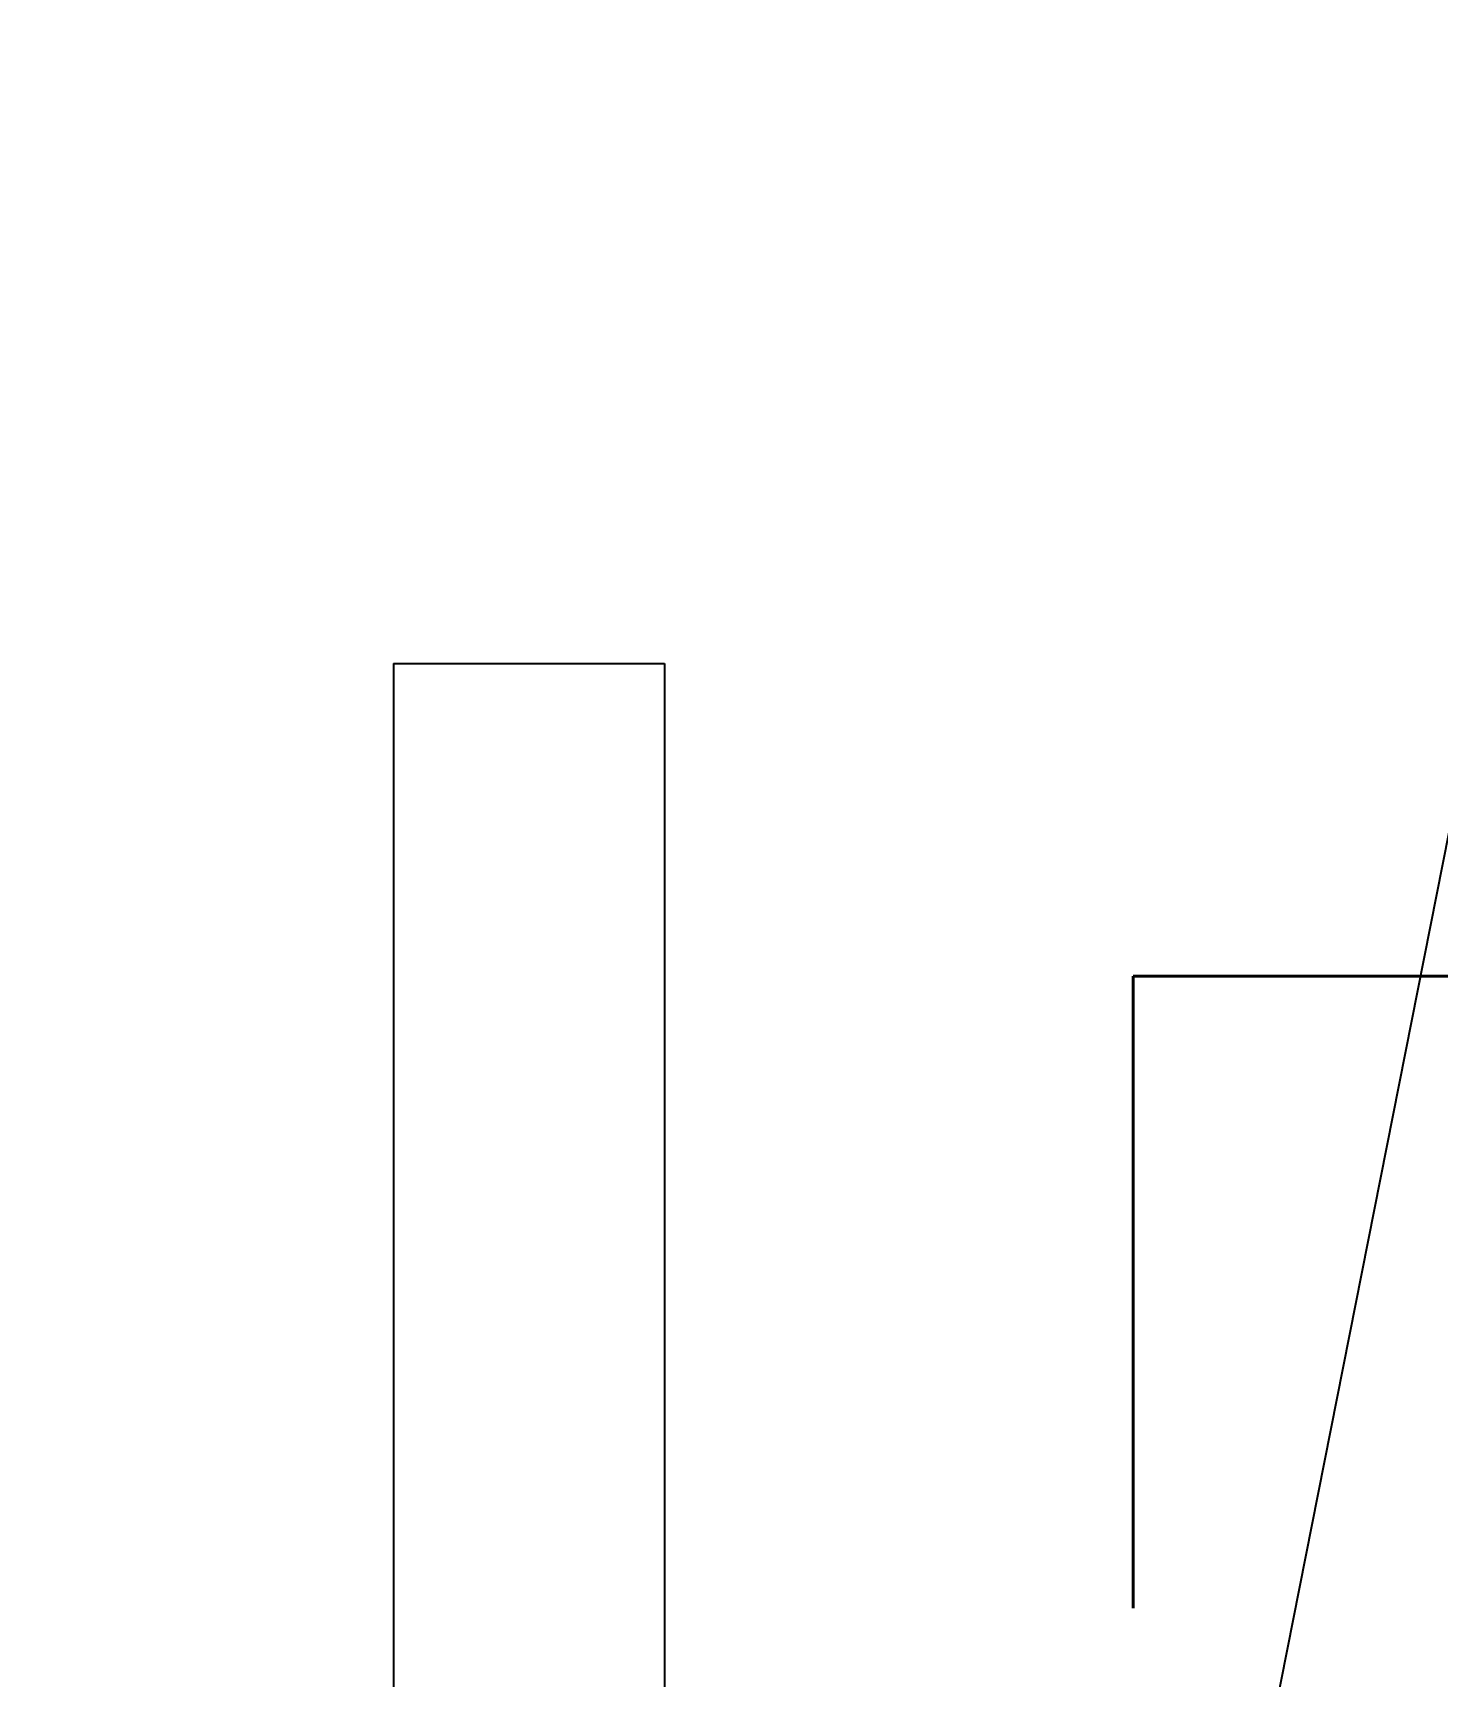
# Model space of a CAD drawing. Header units: millimetres. Extents: x -92759 to 184353, y -15225 to 86714.
# Drawn here: x -72353.9 to -72074, y 41759.5 to 42087 of the extents above; entities that cross this region are included whole.
import ezdxf

# ---------------------------------------------------------------- set-up
doc = ezdxf.new("R2010")
doc.units = ezdxf.units.MM
for name, color, linetype in [('0-1', 9, 'Continuous'), ('0-L7', 1, 'Continuous'), ('E-LIGHT----E', 1, 'Continuous')]:
    doc.layers.add(name, color=color, linetype=linetype)
doc.layers.add('A-_DETA----_E-6', color=7, linetype='Continuous', true_color=0x969696)
doc.styles.add('T3', font='simplex.shx', dxfattribs={"width": 0.7, "height": 300})

# ---------------------------------------------------------------- blocks, each defined once
blk = doc.blocks.new('A$Cb2bf8f38')
at = {"layer": 'A-_DETA----_E-6'}
blk.add_line((-29452.46, 7800), (-28125, 14510.82), dxfattribs=at)
blk = doc.blocks.new('L7')
at = {"layer": 'E-LIGHT----E'}
for p, q in [((-600, -27), (-600, 27)), ((-600, 27), (600, 27)), ((-600, -27), (600, -27))]:
    blk.add_line(p, q, dxfattribs=at)
at = {"layer": 'E-LIGHT----E', "lineweight": 18, "style": 'T3', "width": 0.7}
blk.add_text('L7', height=350, dxfattribs=at).set_placement((-579.73, 120.39))
blk = doc.blocks.new('EL_B8_L1_R4')
at = {"layer": '0-L7', "rotation": 270}
blk.add_blockref('L7', (-18529.05, -31738.29), dxfattribs=at)

msp = doc.modelspace()

# ---------------------------------------------------------------- block references
at = {"layer": '0-1'}
msp.add_blockref('A$Cb2bf8f38', (-42933.02, 32541.24), dxfattribs=at)

# ---------------------------------------------------------------- next in the draw order: block references
at = {"color": 0}
msp.add_blockref('EL_B8_L1_R4', (-53725.95, 73099.58), dxfattribs=at)

doc.saveas('drawing.dxf')
